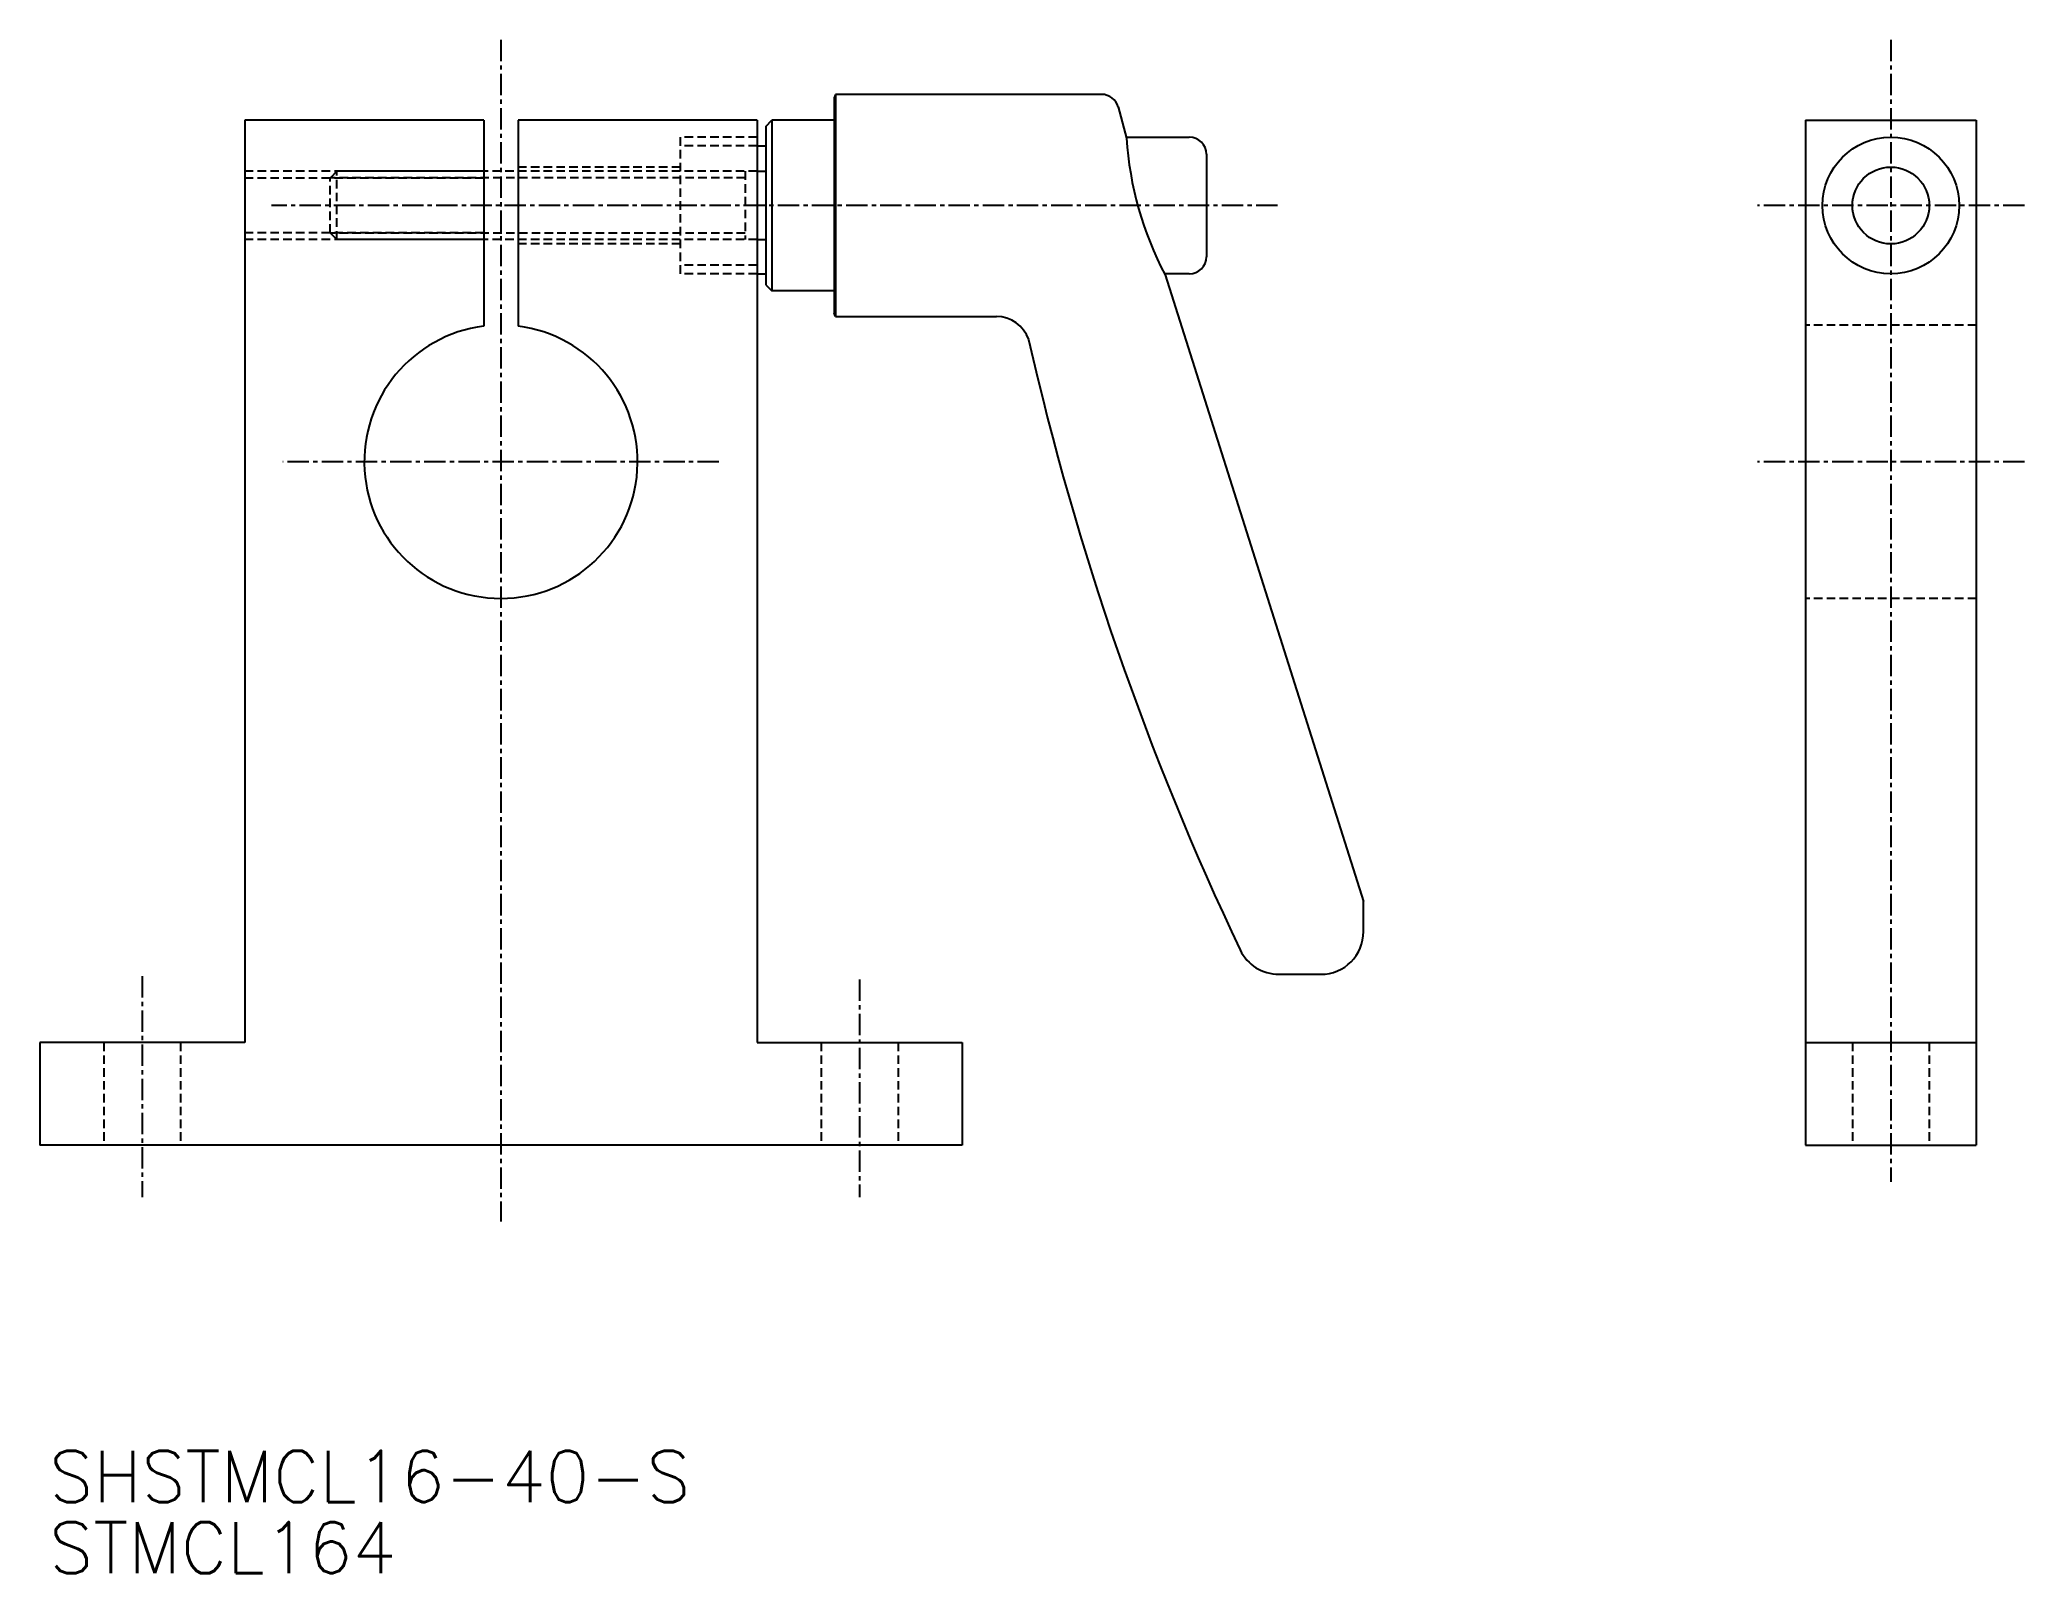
# Model space of a CAD drawing. Extents: x 293 to 410, y 140 to 229.
import ezdxf

# ---------------------------------------------------------------- set-up
doc = ezdxf.new("R2010")
doc.units = 0
doc.linetypes.add('CENTER', pattern=[2, 1.25, -0.25, 0.25, -0.25])
doc.linetypes.add('DASHED', pattern=[0.75, 0.5, -0.25])
doc.layers.get('0').update_dxf_attribs({"linetype": 'CONTINUOUS'})
doc.layers.add('CENTER', color=1, linetype='CENTER')
doc.styles.get("Standard").update_dxf_attribs({"font": 'txt.shx', "height": 2.4})

msp = doc.modelspace()

# ---------------------------------------------------------------- linework, layer by layer
at = {"color": 7, "linetype": 'CONTINUOUS'}
for p, q in [((340.08, 226.27), (340, 226.07)), ((340, 226.07), (340, 213.47)), ((355.67, 226.27), (340.08, 226.27)), ((340.08, 226.27), (340.08, 213.27)), ((356.63, 225.54), (357.13, 223.71)), ((336, 224.4), (336.36, 224.77)), ((336, 224.4), (336, 215.13)), ((336.36, 224.77), (336.36, 214.77)), ((340, 224.77), (336.36, 224.77)), ((396.87, 224.77), (396.87, 164.77)), ((406.87, 224.77), (406.87, 164.77)), ((335.5, 223.27), (336, 223.27)), ((357.11, 223.77), (360.8, 223.77)), ((361.8, 222.77), (361.8, 216.77)), ((335.5, 221.77), (336, 221.77)), ((335.5, 217.77), (336, 217.77)), ((335.5, 215.77), (336, 215.77)), ((336, 215.13), (336.36, 214.77)), ((360.8, 215.77), (359.35, 215.77)), ((359.38, 215.71), (371, 179.03)), ((340, 214.77), (336.36, 214.77)), ((340.08, 213.27), (340, 213.47)), ((340.08, 213.27), (349.51, 213.27)), ((371, 177.27), (371, 179.03)), ((366.04, 174.77), (368.5, 174.77))]:
    msp.add_line(p, q, dxfattribs=at)
for p, q in [((305.5, 224.77), (305.5, 170.77)), ((335.5, 224.77), (335.5, 170.77)), ((293.5, 169.27), (293.5, 169.27)), ((293.5, 167.77), (293.5, 167.77))]:
    msp.add_line(p, q)
at = {"linetype": 'CONTINUOUS'}
for p, q in [((319.5, 224.77), (305.5, 224.77)), ((319.5, 224.77), (319.5, 212.7)), ((335.5, 224.77), (321.5, 224.77)), ((321.5, 224.77), (321.5, 212.7)), ((396.87, 224.77), (406.87, 224.77)), ((293.5, 170.77), (293.5, 164.77)), ((305.5, 170.77), (293.5, 170.77)), ((335.5, 170.77), (347.5, 170.77)), ((347.5, 170.77), (347.5, 164.77)), ((396.87, 170.77), (406.87, 170.77)), ((347.5, 164.77), (293.5, 164.77)), ((396.87, 164.77), (406.87, 164.77))]:
    msp.add_line(p, q, dxfattribs=at)
at = {"color": 3, "linetype": 'DASHED'}
for p, q in [((331, 223.77), (331, 215.77)), ((335.5, 223.77), (331, 223.77)), ((335.5, 223.27), (331, 223.27)), ((331, 222.02), (321.5, 222.02)), ((319.5, 221.77), (305.5, 221.77)), ((319.5, 221.37), (305.5, 221.37)), ((310.9, 221.77), (310.5, 221.37)), ((334.8, 221.39), (310.5, 221.39)), ((310.5, 218.17), (310.5, 221.37)), ((335.5, 221.77), (310.9, 221.77)), ((310.9, 217.77), (310.9, 221.77)), ((334.8, 221.77), (334.8, 217.77)), ((319.5, 218.17), (305.5, 218.17)), ((319.5, 217.77), (305.5, 217.77)), ((310.9, 217.77), (310.5, 218.17)), ((334.8, 218.15), (310.5, 218.15)), ((335.5, 217.77), (310.9, 217.77)), ((331, 217.52), (321.5, 217.52)), ((335.5, 216.27), (331, 216.27)), ((335.5, 215.77), (331, 215.77)), ((406.87, 212.77), (396.87, 212.77)), ((406.87, 196.77), (396.87, 196.77)), ((297.25, 170.77), (297.25, 164.77)), ((301.75, 170.77), (301.75, 164.77)), ((339.25, 170.77), (339.25, 164.77)), ((343.75, 170.77), (343.75, 164.77)), ((399.62, 170.77), (399.62, 164.77)), ((404.12, 170.77), (404.12, 164.77))]:
    msp.add_line(p, q, dxfattribs=at)
at = {"linetype": 'CONTINUOUS'}
for radius in [4, 2.25]:
    msp.add_circle((401.87, 219.77), radius, dxfattribs=at)
at = {"color": 7, "linetype": 'CONTINUOUS'}
for centre, radius, start, end in [((355.67, 225.27), 1, 15.7247, 90), ((376.81, 224.94), 19.72, 183.5609, 207.8886), ((360.8, 222.77), 1, 0, 90), ((360.8, 216.77), 1, 270, 0), ((349.51, 211.27), 2, 19.379, 90), ((518.91, 249.97), 171.78, 192.7931, 205.4344), ((368.5, 177.27), 2.5, 270, 0), ((366.04, 177.27), 2.5, 205.4715, 270)]:
    msp.add_arc(centre, radius, start, end, dxfattribs=at)
at = {"linetype": 'CONTINUOUS'}
msp.add_arc((320.5, 204.77), 8, 97.1808, 82.8192, dxfattribs=at)
at = {"layer": 'CENTER', "color": 1, "linetype": 'CENTER'}
for p, q in [((320.5, 229.47), (320.5, 160.31)), ((401.87, 229.47), (401.87, 162.63)), ((365.96, 219.77), (307.06, 219.77)), ((409.69, 219.77), (394.06, 219.77)), ((333.26, 204.77), (307.73, 204.77)), ((409.69, 204.77), (394.06, 204.77)), ((299.5, 174.66), (299.5, 161.72)), ((341.5, 174.46), (341.5, 161.72))]:
    msp.add_line(p, q, dxfattribs=at)

# ---------------------------------------------------------------- texts
for s, p in [('SHSTMCL16-40-S', (294.06, 143.88)), ('STMCL164', (294.06, 139.71))]:
    msp.add_text(s, height=3).set_placement(p)

doc.saveas('drawing.dxf')
